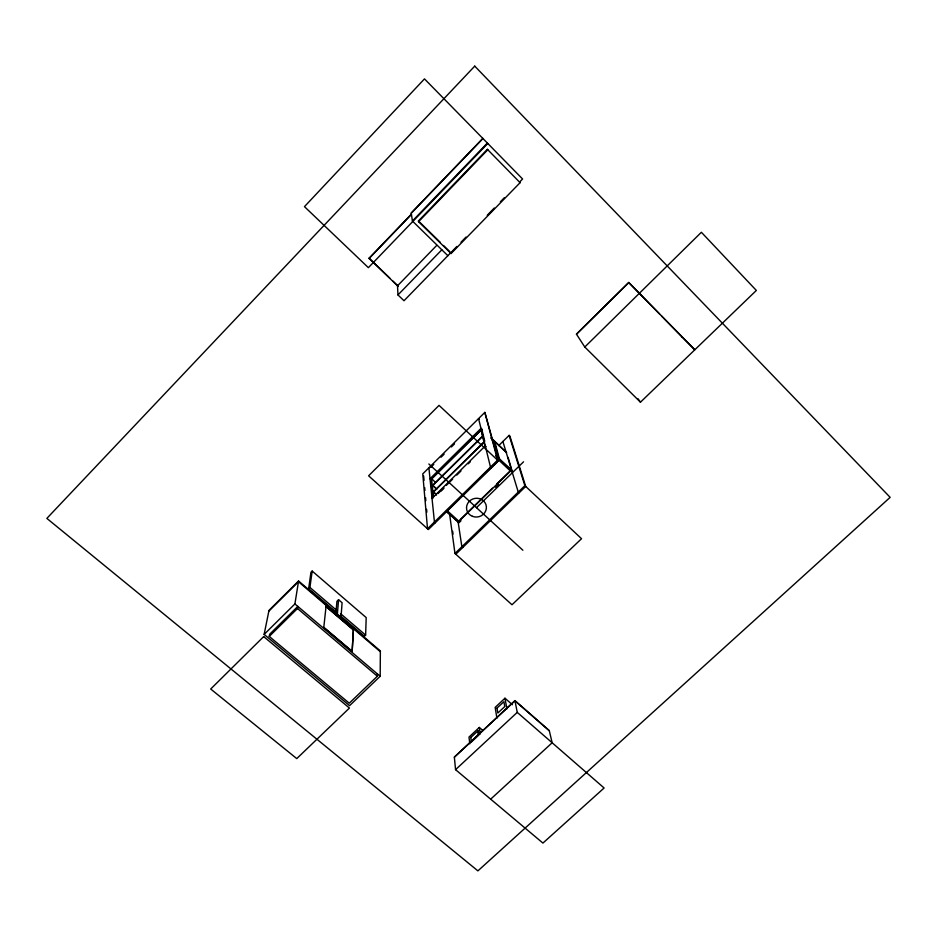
<?xml version="1.0" encoding="UTF-8"?>
<svg xmlns="http://www.w3.org/2000/svg" width="937" height="937" viewBox="0 0 937 937"><rect width="100%" height="100%" fill="white"/><g stroke="black" fill="none" stroke-linecap="round" stroke-linejoin="round"><path stroke-width="1.41" d="M380.176 676.268L380.363 650.946L298.575 580.999L269.001 610.374L264.129 634.408L349.571 705.655L380.176 676.268L294.909 603.943L298.575 580.999M269.235 636.434L297.498 608.5L297.814 606.403L269.657 634.244L269.235 636.434L349.267 703.195L377.365 676.209L377.388 673.914M340.342 615.785L364.376 636.34L365.629 635.122L366.191 617.577L312.173 571.066L310.943 572.273L308.671 588.682L337.062 612.974M326.053 606.391L323.792 627.427L352.148 651.496L353.401 629.769L325.971 606.473L353.319 629.851M352.148 651.496L353.401 629.769M398.143 286.429L369.061 258.249L411.39 214.163M340.998 617.284L342.099 602.749L338.573 599.715L336.922 601.331L335.926 612.939M337.25 615.632L338.573 599.715M308.671 588.682L309.924 587.44L312.173 571.066M482.801 138.395L411.214 212.992L412.421 221.015L447.863 255.707M411.249 213.238L482.953 138.547M369.037 258.565L411.425 214.421M412.421 221.015L487.369 143.056M487.79 143.478L368.382 267.666L304.466 206.644L424.484 78.884L522.588 178.99L519.555 182.106L520.094 182.68L451.072 253.529L418.581 221.671L418.441 220.945L487.381 149.323L520.094 182.68M418.581 221.671L487.79 149.768L487.381 149.323M436.783 245.342L397.511 285.82L397.967 294.944L404.011 300.73L456.881 246.454M397.967 294.944L441.831 249.804M460.992 242.226L466.04 237.049M487.205 215.311L494.314 208.014M500.346 201.818L504.387 197.672M268.849 611.123L298.458 581.713L380.363 651.742M484.839 412.385L422.763 473.876L427.518 528.773L497.594 460.149L484.839 412.385L498.437 460.945L428.373 529.534L368.616 475.809L439.043 405.37L498.437 460.945M430.692 467.458L433.796 464.389M441.046 457.221L444.15 454.14M451.388 446.972L454.492 443.904M264.129 634.408L294.909 603.943M681.949 336.875L694.809 349.782L628.727 282.482L576.442 334.146L584.782 347.018L640.463 402.196L756.346 290.447L701.38 232.271L584.782 347.018M576.489 334.228L628.797 282.552M430.833 479.803L481.829 429.439M436.724 489.325L432.648 485.284L482.778 435.834M432.683 485.635L482.848 436.15M436.455 494.97L433.339 491.808L484.218 441.69M433.386 492.159L484.3 442.018M432.027 498.332L485.284 445.918L486.092 446.68M438.012 493.576L443.236 488.435M446.363 485.354L452.618 479.194M456.799 475.094L460.969 470.983M468.277 463.803L470.362 461.742M441.034 491.011L444.103 487.99M492.323 440.554L493.096 439.793L497.934 457.76L497.125 458.544M493.858 442.006L494.631 441.245L499.538 459.259L479.721 478.666M498.742 445.555L509.131 435.365L509.88 436.068L525.704 486.455L455.804 554.212M323.792 627.427L352.242 651.414M511.286 470.257L458.134 522.061L446.34 511.344L458.861 499.093M461.988 496.024L466.157 491.937M470.327 487.861L477.636 480.704M460.161 519.648L492.44 488.189M496.598 484.124L510.138 470.924M458.943 522.799L461.027 520.761M495.404 487.252L498.531 484.206M476.476 507.667L523.549 461.812M524.872 485.671L581.549 538.705L512 604.752L454.96 553.451L524.872 485.671L509.131 435.365M512.434 704.729L504.973 698.229L495.146 707.4L496.926 718.175M496.973 708.103L503.907 701.708L504.785 706.557L497.828 713.034L497.008 708.149M482.508 730.192L479.311 727.452L468.992 737.079L469.8 743.767M470.772 737.501L478.046 730.778L478.643 735.217L471.358 742.01L470.807 737.536M514.94 700.618L454.351 757.049L455.558 769.664L542.921 843.077L604.107 787.994L517.247 712.378L514.94 700.618L549.269 730.591L552.151 742.772L490.672 799.167M454.363 757.237L514.975 700.794L549.305 730.778M455.558 769.664L517.247 712.378M297.498 608.5L377.365 676.209M309.924 587.44L337.226 610.819M340.506 613.618L365.629 635.122M435.295 522.752L434.44 521.991L428.9 467.786M462.714 547.513L461.871 546.751L458.017 521.288M433.339 491.808L436.419 494.607M447.125 510.571L458.931 521.3M458.076 521.686L446.34 511.344M435.705 482.508L431.559 478.725L433.48 496.903M432.648 485.284L435.682 488.048M428.853 463.991L522.881 550.23M491.351 467.879L490.496 467.094L478.561 418.605L479.322 419.319M518.63 493.307L502.876 441.503M495.872 455.569L497.84 457.42M499.444 458.919L511.18 469.917M495.954 455.909L512.082 471.006M498.73 460.055L510.478 471.042M491.035 437.86L506.659 452.548M491.117 438.165L493.178 440.109M494.713 441.55L505.98 452.149M369.061 258.249L389.827 278.125M392.943 281.112L398.131 286.078M418.441 220.945L440.367 242.437M443.506 245.517L449.772 251.655M628.727 282.482L659.507 313.942M661.475 315.956L682.031 336.957M638.05 398.764L640.463 402.196M450.814 252.674L451.072 253.529M508.088 457.397L512.141 471.217M493.858 440.519L498.73 458.509M481.723 429.029L484.757 441.28M480.986 429.896L484.956 446.117M504.973 698.229L506.917 708.876M452.653 531.267L453.051 534.137M479.311 727.452L480.212 734.069M449.514 513.359L454.96 553.451M478.011 730.743L478.608 735.182M430.704 478.479L432.777 498.484M423.641 476.019L424.028 480.353M424.672 487.591L424.918 490.484M425.562 497.711L425.82 500.604M426.581 509.283L426.839 512.176M474.743 66.129L46.85 518.395L477.905 870.871L890.15 497.348L474.743 66.129M263.684 636.598L210.696 689.023L296.76 758.595L349.442 708.044L263.684 636.598M480.974 428.408L430.024 478.76L430.797 479.475L481.759 429.134L480.974 428.408M472.435 516.322A9.956 9.37 -11.1 0 0 486.35 506.448A9.956 9.37 -11.1 0 0 470.632 500.171A9.956 9.37 -11.1 0 0 472.435 516.322"/></g></svg>
